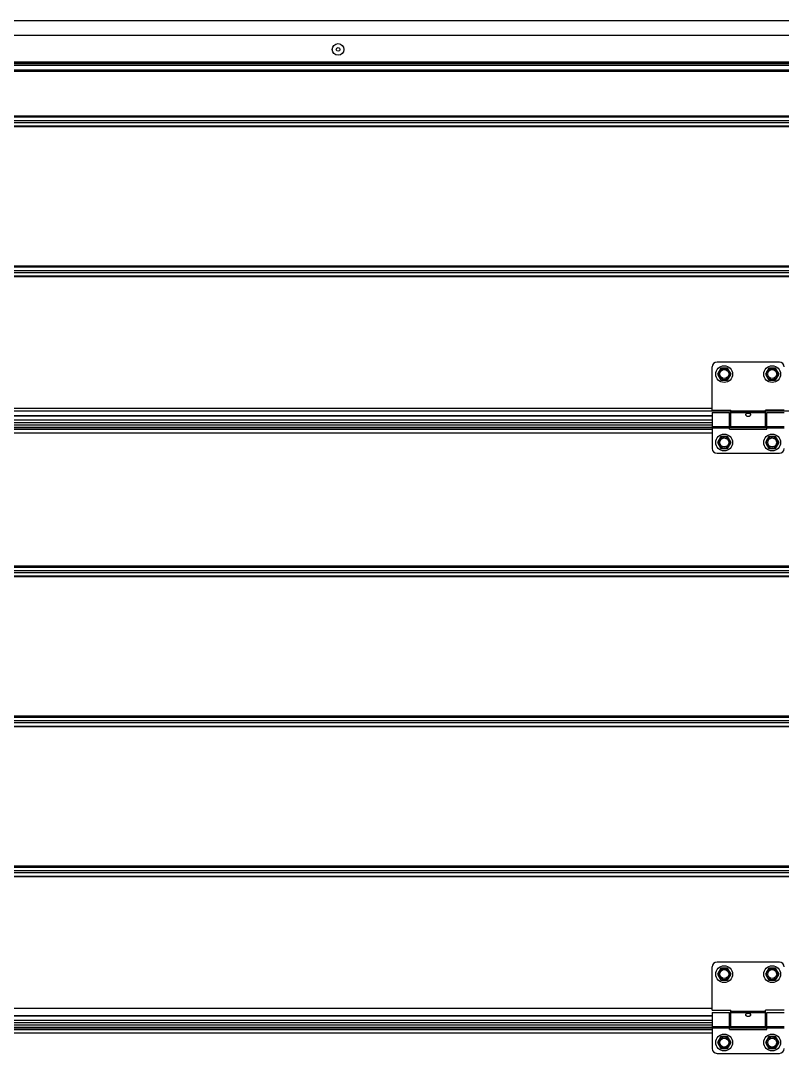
# Model space of a CAD drawing. Header units: millimetres. Extents: x 21899 to 38731, y -5425 to 3612.
# Drawn here: x 31560 to 32196, y 2007 to 2867 of the extents above; entities that cross this region are included whole.
import ezdxf

# ---------------------------------------------------------------- set-up
doc = ezdxf.new("R2010")
doc.units = ezdxf.units.MM

msp = doc.modelspace()

# ---------------------------------------------------------------- linework, layer by layer
at = {"color": 9, "linetype": 'Continuous'}
for p, q in [((31344.93, 2867.09), (34109.19, 2867.09)), ((34109.19, 2832.5), (31344.93, 2832.5)), ((34109.19, 2831.79), (31344.93, 2831.79)), ((31344.93, 2831.47), (34109.19, 2831.47)), ((31344.93, 2830.06), (34109.19, 2830.06)), ((31344.93, 2826.19), (34109.19, 2826.19)), ((34109.19, 2787.61), (31344.93, 2787.61)), ((31344.93, 2786.83), (34109.19, 2786.83)), ((31344.93, 2783.86), (34109.19, 2783.86)), ((31344.93, 2782.31), (34109.19, 2782.31)), ((31344.93, 2779.34), (34109.19, 2779.34)), ((34109.19, 2778.56), (31344.93, 2778.56)), ((34109.19, 2662.61), (31344.93, 2662.61)), ((31344.93, 2661.83), (34109.19, 2661.83)), ((31344.93, 2658.86), (34109.19, 2658.86)), ((31344.93, 2657.31), (34109.19, 2657.31)), ((31344.93, 2654.34), (34109.19, 2654.34)), ((34109.19, 2653.56), (31344.93, 2653.56)), ((32137.24, 2544.01), (31344.93, 2544.01)), ((34109.19, 2541.58), (31344.93, 2541.58)), ((32181.74, 2541.43), (32152.74, 2541.43)), ((32181.74, 2540.21), (32152.74, 2540.21)), ((32137.24, 2537.73), (31344.93, 2537.73)), ((32137.24, 2534.09), (31344.93, 2534.09)), ((31344.93, 2530.3), (32137.24, 2530.3)), ((31344.93, 2527.97), (32137.24, 2527.97)), ((31344.93, 2526.59), (32137.24, 2526.59)), ((31344.93, 2523.68), (32137.24, 2523.68)), ((32137.24, 2528.96), (32151.74, 2528.96)), ((32137.24, 2527.75), (32151.74, 2527.75)), ((32151.74, 2527.97), (32182.74, 2527.97)), ((32151.74, 2526.59), (32182.74, 2526.59)), ((32182.74, 2528.96), (32197.24, 2528.96)), ((32182.74, 2527.75), (32197.24, 2527.75)), ((34109.19, 2412.61), (31344.93, 2412.61)), ((31344.93, 2411.83), (34109.19, 2411.83)), ((31344.93, 2408.86), (34109.19, 2408.86)), ((31344.93, 2407.31), (34109.19, 2407.31)), ((31344.93, 2404.34), (34109.19, 2404.34)), ((34109.19, 2403.56), (31344.93, 2403.56)), ((32262.43, 2287.61), (31344.93, 2287.61)), ((31344.93, 2286.83), (32262.43, 2286.83)), ((31344.93, 2283.86), (32262.43, 2283.86)), ((31344.93, 2282.31), (32262.43, 2282.31)), ((31344.93, 2279.34), (32262.43, 2279.34)), ((32262.43, 2278.56), (31344.93, 2278.56)), ((32262.43, 2162.61), (31344.93, 2162.61)), ((31344.93, 2161.83), (32262.43, 2161.83)), ((31344.93, 2158.86), (32262.43, 2158.86)), ((31344.93, 2157.31), (32262.43, 2157.31)), ((31344.93, 2154.34), (32262.43, 2154.34)), ((32262.43, 2153.56), (31344.93, 2153.56)), ((32137.24, 2044.01), (31344.93, 2044.01)), ((32181.74, 2041.43), (32152.74, 2041.43)), ((32181.74, 2040.21), (32152.74, 2040.21)), ((32137.24, 2037.73), (31344.93, 2037.73)), ((32137.24, 2034.09), (31344.93, 2034.09)), ((31344.93, 2030.3), (32137.24, 2030.3)), ((31344.93, 2027.97), (32137.24, 2027.97)), ((31344.93, 2026.59), (32137.24, 2026.59)), ((31344.93, 2023.68), (32137.24, 2023.68)), ((32137.24, 2028.96), (32151.74, 2028.96)), ((32137.24, 2027.75), (32151.74, 2027.75)), ((32151.74, 2027.97), (32182.74, 2027.97)), ((32151.74, 2026.59), (32182.74, 2026.59)), ((32182.74, 2028.96), (32197.24, 2028.96)), ((32182.74, 2027.75), (32197.24, 2027.75))]:
    msp.add_line(p, q, dxfattribs=at)
at = {"color": 7, "linetype": 'Continuous'}
for p, q in [((32505.01, 2854.59), (31266.45, 2854.59)), ((31344.93, 2825.09), (34109.19, 2825.09)), ((32193.24, 2582.59), (32141.24, 2582.59)), ((32137.24, 2542.59), (32137.24, 2578.59)), ((32144.39, 2577.52), (32141.54, 2572.59)), ((32150.09, 2577.52), (32144.39, 2577.52)), ((32152.94, 2572.59), (32150.09, 2577.52)), ((32184.39, 2577.52), (32181.54, 2572.59)), ((32190.09, 2577.52), (32184.39, 2577.52)), ((32192.94, 2572.59), (32190.09, 2577.52)), ((32141.54, 2572.59), (32144.39, 2567.65)), ((32144.39, 2567.65), (32150.09, 2567.65)), ((32150.09, 2567.65), (32152.94, 2572.59)), ((32181.54, 2572.59), (32184.39, 2567.65)), ((32184.39, 2567.65), (32190.09, 2567.65)), ((32190.09, 2567.65), (32192.94, 2572.59)), ((32137.24, 2542.59), (32152.74, 2542.59)), ((32137.24, 2540.59), (32151.74, 2540.59)), ((32137.24, 2540.59), (32137.24, 2510.59)), ((32151.74, 2526.59), (32151.74, 2540.59)), ((32152.74, 2539.59), (32151.74, 2539.59)), ((32152.74, 2528.59), (32152.74, 2542.59)), ((32197.24, 2542.59), (32181.74, 2542.59)), ((32181.74, 2528.59), (32181.74, 2542.59)), ((32182.74, 2539.59), (32181.74, 2539.59)), ((32182.74, 2540.59), (32197.24, 2540.59)), ((32182.74, 2526.59), (32182.74, 2540.59)), ((32137.24, 2537.64), (31344.93, 2537.64)), ((32137.24, 2532.09), (31344.93, 2532.09)), ((32137.24, 2528.01), (31344.93, 2528.01)), ((32152.74, 2529.59), (32151.74, 2529.59)), ((32182.74, 2528.01), (32151.74, 2528.01)), ((32151.74, 2526.59), (32182.74, 2526.59)), ((32181.74, 2528.59), (32152.74, 2528.59)), ((32182.74, 2529.59), (32181.74, 2529.59)), ((32144.39, 2520.52), (32141.54, 2515.59)), ((32141.54, 2515.59), (32144.39, 2510.65)), ((32150.09, 2520.52), (32144.39, 2520.52)), ((32152.94, 2515.59), (32150.09, 2520.52)), ((32150.09, 2510.65), (32152.94, 2515.59)), ((32184.39, 2520.52), (32181.54, 2515.59)), ((32181.54, 2515.59), (32184.39, 2510.65)), ((32190.09, 2520.52), (32184.39, 2520.52)), ((32192.94, 2515.59), (32190.09, 2520.52)), ((32190.09, 2510.65), (32192.94, 2515.59)), ((32141.24, 2506.59), (32193.24, 2506.59)), ((32144.39, 2510.65), (32150.09, 2510.65)), ((32184.39, 2510.65), (32190.09, 2510.65)), ((32193.24, 2082.59), (32141.24, 2082.59)), ((32137.24, 2042.59), (32137.24, 2078.59)), ((32144.39, 2077.52), (32141.54, 2072.59)), ((32150.09, 2077.52), (32144.39, 2077.52)), ((32152.94, 2072.59), (32150.09, 2077.52)), ((32184.39, 2077.52), (32181.54, 2072.59)), ((32190.09, 2077.52), (32184.39, 2077.52)), ((32192.94, 2072.59), (32190.09, 2077.52)), ((32141.54, 2072.59), (32144.39, 2067.65)), ((32144.39, 2067.65), (32150.09, 2067.65)), ((32150.09, 2067.65), (32152.94, 2072.59)), ((32181.54, 2072.59), (32184.39, 2067.65)), ((32184.39, 2067.65), (32190.09, 2067.65)), ((32190.09, 2067.65), (32192.94, 2072.59)), ((32137.24, 2042.59), (32152.74, 2042.59)), ((32137.24, 2040.59), (32151.74, 2040.59)), ((32137.24, 2040.59), (32137.24, 2010.59)), ((32151.74, 2026.59), (32151.74, 2040.59)), ((32152.74, 2039.59), (32151.74, 2039.59)), ((32152.74, 2028.59), (32152.74, 2042.59)), ((32197.24, 2042.59), (32181.74, 2042.59)), ((32181.74, 2028.59), (32181.74, 2042.59)), ((32182.74, 2039.59), (32181.74, 2039.59)), ((32182.74, 2040.59), (32197.24, 2040.59)), ((32182.74, 2026.59), (32182.74, 2040.59)), ((32137.24, 2037.64), (31344.93, 2037.64)), ((32137.24, 2032.09), (31344.93, 2032.09)), ((32137.24, 2028.01), (31344.93, 2028.01)), ((32152.74, 2029.59), (32151.74, 2029.59)), ((32182.74, 2028.01), (32151.74, 2028.01)), ((32151.74, 2026.59), (32182.74, 2026.59)), ((32181.74, 2028.59), (32152.74, 2028.59)), ((32182.74, 2029.59), (32181.74, 2029.59)), ((32144.39, 2020.52), (32141.54, 2015.59)), ((32141.54, 2015.59), (32144.39, 2010.65)), ((32150.09, 2020.52), (32144.39, 2020.52)), ((32152.94, 2015.59), (32150.09, 2020.52)), ((32150.09, 2010.65), (32152.94, 2015.59)), ((32184.39, 2020.52), (32181.54, 2015.59)), ((32181.54, 2015.59), (32184.39, 2010.65)), ((32190.09, 2020.52), (32184.39, 2020.52)), ((32192.94, 2015.59), (32190.09, 2020.52)), ((32190.09, 2010.65), (32192.94, 2015.59)), ((32141.24, 2006.59), (32193.24, 2006.59)), ((32144.39, 2010.65), (32150.09, 2010.65)), ((32184.39, 2010.65), (32190.09, 2010.65))]:
    msp.add_line(p, q, dxfattribs=at)
for centre, radius in [((31825.24, 2843.09), 4.85), ((31825.24, 2843.09), 1.5), ((32147.24, 2572.59), 7), ((32147.24, 2572.59), 3.75), ((32187.24, 2572.59), 7), ((32187.24, 2572.59), 3.75), ((32147.24, 2515.59), 7), ((32187.24, 2515.59), 7), ((32147.24, 2515.59), 3.75), ((32187.24, 2515.59), 3.75), ((32147.24, 2072.59), 7), ((32147.24, 2072.59), 3.75), ((32187.24, 2072.59), 7), ((32187.24, 2072.59), 3.75), ((32147.24, 2015.59), 7), ((32187.24, 2015.59), 7), ((32147.24, 2015.59), 3.75), ((32187.24, 2015.59), 3.75)]:
    msp.add_circle(centre, radius, dxfattribs=at)
at = {"color": 9, "linetype": 'Continuous'}
for centre in [(32147.24, 2572.59), (32187.24, 2572.59), (32147.24, 2515.59), (32187.24, 2515.59), (32147.24, 2072.59), (32187.24, 2072.59), (32147.24, 2015.59), (32187.24, 2015.59)]:
    msp.add_circle(centre, 4.7, dxfattribs=at)
at = {"color": 7, "linetype": 'Continuous'}
for centre, start, end in [((32141.24, 2578.59), 90, 180), ((32193.24, 2578.59), 0, 90), ((32141.24, 2510.59), 180, 270), ((32193.24, 2510.59), 270, 0), ((32141.24, 2078.59), 90, 180), ((32193.24, 2078.59), 0, 90), ((32141.24, 2010.59), 180, 270), ((32193.24, 2010.59), 270, 0)]:
    msp.add_arc(centre, 4, start, end, dxfattribs=at)
for points, start_tangent, end_tangent in [([(32165.24, 2538.83), (32165.3, 2539.17), (32165.49, 2539.46), (32165.78, 2539.69), (32166.13, 2539.84), (32166.5, 2539.93), (32166.88, 2539.99), (32167.3, 2540), (32167.71, 2539.97), (32168.1, 2539.91), (32168.45, 2539.8), (32168.75, 2539.65), (32169, 2539.44), (32169.17, 2539.17), (32169.24, 2538.83)], (0, 1), (0, -1)), ([(32165.33, 2538.38), (32165.3, 2538.47), (32165.24, 2538.83)], (-0.374906, 0.927063), (0, 1)), ([(32169.24, 2538.83), (32169.18, 2538.48), (32169.14, 2538.37)], (0, -1), (-0.381296, -0.924453)), ([(32169.14, 2538.37), (32169, 2538.12), (32168.73, 2537.78), (32168.39, 2537.51), (32168.02, 2537.32), (32167.63, 2537.21), (32167.2, 2537.17), (32166.77, 2537.22), (32166.37, 2537.36), (32166.01, 2537.56), (32165.7, 2537.82), (32165.46, 2538.13), (32165.33, 2538.38)], (-0.381296, -0.924453), (-0.374906, 0.927063)), ([(32165.24, 2038.83), (32165.3, 2039.17), (32165.49, 2039.46), (32165.78, 2039.69), (32166.13, 2039.84), (32166.5, 2039.93), (32166.88, 2039.99), (32167.3, 2040), (32167.71, 2039.97), (32168.1, 2039.91), (32168.45, 2039.8), (32168.75, 2039.65), (32169, 2039.44), (32169.17, 2039.17), (32169.24, 2038.83)], (0, 1), (0, -1)), ([(32165.33, 2038.38), (32165.3, 2038.47), (32165.24, 2038.83)], (-0.374906, 0.927063), (0, 1)), ([(32169.14, 2038.37), (32169, 2038.12), (32168.73, 2037.78), (32168.39, 2037.51), (32168.02, 2037.32), (32167.63, 2037.21), (32167.2, 2037.17), (32166.77, 2037.22), (32166.37, 2037.36), (32166.01, 2037.56), (32165.7, 2037.82), (32165.46, 2038.13), (32165.33, 2038.38)], (-0.381296, -0.924453), (-0.374906, 0.927063)), ([(32169.24, 2038.83), (32169.18, 2038.48), (32169.14, 2038.37)], (0, -1), (-0.381296, -0.924453))]:
    msp.add_spline(points, degree=3, dxfattribs=dict(at, start_tangent=start_tangent, end_tangent=end_tangent))

doc.saveas('drawing.dxf')
